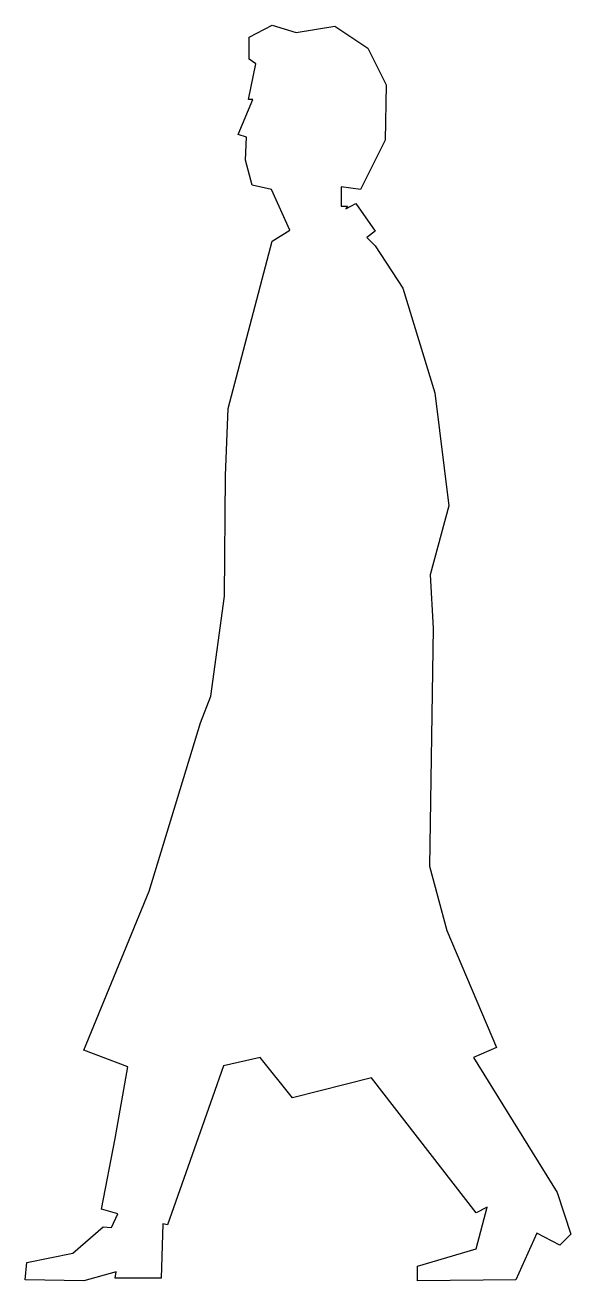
# Model space of a CAD drawing. Extents: x -13252 to -12541, y -2068 to -432.
import ezdxf

# ---------------------------------------------------------------- set-up
doc = ezdxf.new("R2010")
doc.units = 0
doc.layers.get('0').update_dxf_attribs({"linetype": 'CONTINUOUS'})

msp = doc.modelspace()

# ---------------------------------------------------------------- linework, layer by layer
at = {"color": 0}
for points in [[(-12898.9, -441.6), (-12848.6, -433.2), (-12805.5, -461.9), (-12781.5, -509.8), (-12782.7, -581.7), (-12815.1, -646.3), (-12840.2, -642.8), (-12840.2, -667.9), (-12831.8, -667.9), (-12834.2, -671.5), (-12821.1, -664.3), (-12795.9, -700.2), (-12806.7, -708.6), (-12795.9, -719.4), (-12760, -774.5), (-12718.1, -911), (-12700.1, -1058.3), (-12724.1, -1148.1), (-12720.5, -1217.6), (-12725.3, -1527.7), (-12702.5, -1611.6), (-12637.8, -1763.7), (-12667.8, -1776.8), (-12558.8, -1952.9), (-12540.8, -2006.8), (-12555.2, -2021.1), (-12585.1, -2005.6), (-12612.7, -2066.6), (-12740.8, -2067.8), (-12740.8, -2048.7), (-12664.2, -2025.9), (-12649.8, -1972), (-12664.2, -1979.2), (-12800.7, -1803.2), (-12903.7, -1829.5), (-12945.6, -1776.8), (-12993.5, -1787.6), (-13007.9, -1828.3), (-13066.6, -1994.8), (-13072.5, -1993.6), (-13074.9, -2064.2), (-13134.8, -2064.2), (-13133.6, -2055.9), (-13175.5, -2067.8), (-13252.2, -2066.6), (-13249.8, -2043.9), (-13189.9, -2031.9), (-13150.4, -1997.2), (-13139.6, -1998.4), (-13131.2, -1980.4), (-13152.8, -1974.4), (-13134.8, -1882.2), (-13118.1, -1788.8), (-13175.5, -1767.2), (-13090.5, -1560.1), (-13023.4, -1340.9), (-13010.3, -1306.2), (-12992.3, -1175.7), (-12991.1, -1018.8), (-12987.5, -931.4), (-12930, -713.4), (-12907.3, -699), (-12931.2, -646.3), (-12956.4, -640.4), (-12964.8, -608), (-12963.6, -578.1), (-12974.3, -574.5), (-12955.2, -529), (-12961.2, -529), (-12951.6, -482.3), (-12960, -476.3), (-12960, -447.6), (-12930, -432), (-12898.9, -441.6), (-12898.9, -441.6)], [(-12898.9, -441.6), (-12848.6, -433.2), (-12805.5, -461.9), (-12781.5, -509.8), (-12782.7, -581.7), (-12815.1, -646.3), (-12840.2, -642.8), (-12840.2, -667.9), (-12831.8, -667.9), (-12834.2, -671.5), (-12821.1, -664.3), (-12795.9, -700.2), (-12806.7, -708.6), (-12795.9, -719.4), (-12760, -774.5), (-12718.1, -911), (-12700.1, -1058.3), (-12724.1, -1148.1), (-12720.5, -1217.6), (-12725.3, -1527.7), (-12702.5, -1611.6), (-12637.8, -1763.7), (-12667.8, -1776.8), (-12558.8, -1952.9), (-12540.8, -2006.8), (-12555.2, -2021.1), (-12585.1, -2005.6), (-12612.7, -2066.6), (-12740.8, -2067.8), (-12740.8, -2048.7), (-12664.2, -2025.9), (-12649.8, -1972), (-12664.2, -1979.2), (-12800.7, -1803.2), (-12903.7, -1829.5), (-12945.6, -1776.8), (-12993.5, -1787.6), (-13007.9, -1828.3), (-13066.6, -1994.8), (-13072.5, -1993.6), (-13074.9, -2064.2), (-13134.8, -2064.2), (-13133.6, -2055.9), (-13175.5, -2067.8), (-13252.2, -2066.6), (-13249.8, -2043.9), (-13189.9, -2031.9), (-13150.4, -1997.2), (-13139.6, -1998.4), (-13131.2, -1980.4), (-13152.8, -1974.4), (-13134.8, -1882.2), (-13118.1, -1788.8), (-13175.5, -1767.2), (-13090.5, -1560.1), (-13023.4, -1340.9), (-13010.3, -1306.2), (-12992.3, -1175.7), (-12991.1, -1018.8), (-12987.5, -931.4), (-12930, -713.4), (-12907.3, -699), (-12931.2, -646.3), (-12956.4, -640.4), (-12964.8, -608), (-12963.6, -578.1), (-12974.3, -574.5), (-12955.2, -529), (-12961.2, -529), (-12951.6, -482.3), (-12960, -476.3), (-12960, -447.6), (-12930, -432), (-12898.9, -441.6)]]:
    msp.add_lwpolyline(points, dxfattribs=at)

doc.saveas('drawing.dxf')
